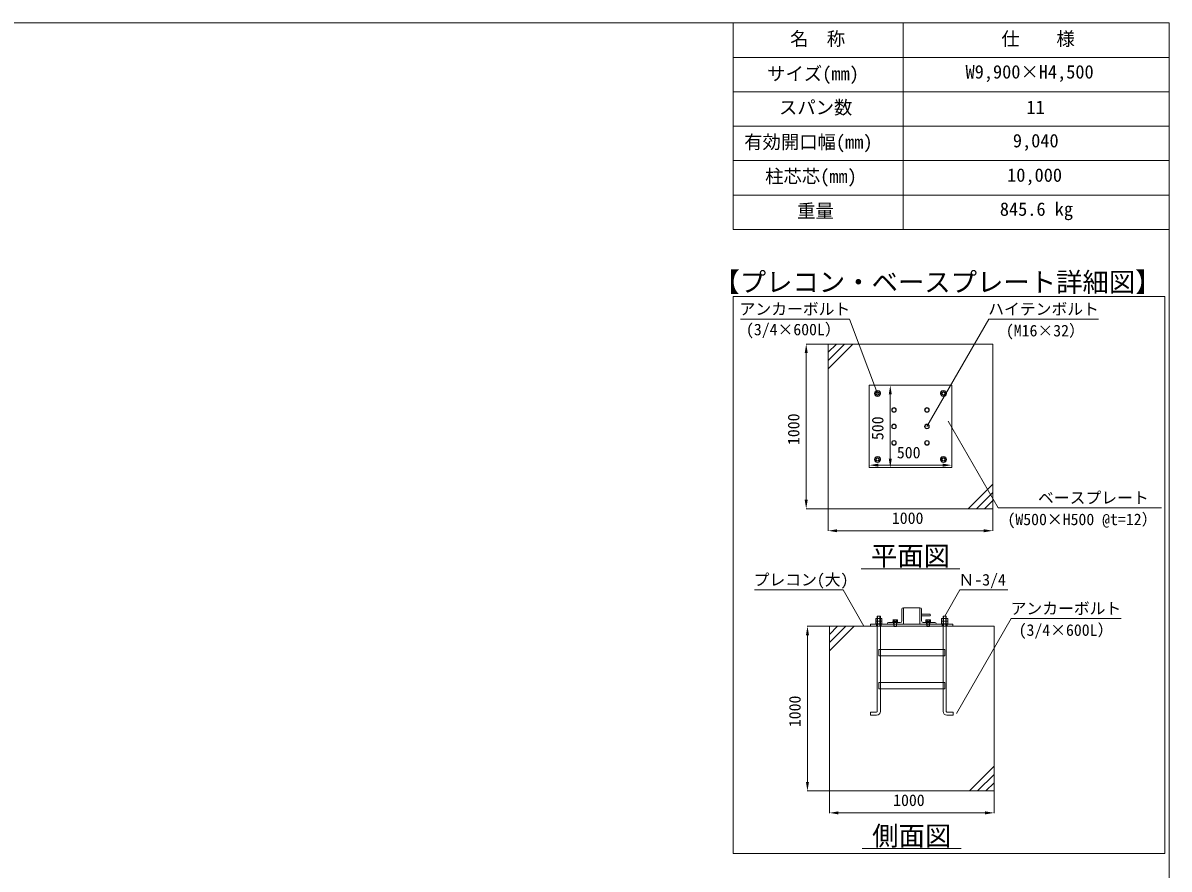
# Model space of a CAD drawing. Units: millimetres, scale not verified. Extents: x 54697 to 74822, y -14438 to 14438.
# Drawn here: x 67867 to 74822, y 9304 to 14438 of the extents above; entities that cross this region are included whole.
import ezdxf
from ezdxf.enums import TextEntityAlignment as Align

# ---------------------------------------------------------------- set-up
doc = ezdxf.new("R2010")
doc.units = ezdxf.units.MM
doc.header["$LTSCALE"] = 38
doc.linetypes.add('DASHED1', pattern=[1.8, 1.2, -0.6])
for name, color, linetype, lineweight in [('0-6_ﾎﾞﾙﾄ類', 2, 'Continuous', 18), ('0-9_基礎工事用PCA大', 7, 'Continuous', 18), ('0-A_図面枠', 7, 'Continuous', 18), ('0-B_寸法', 3, 'Continuous', 18), ('0-D_大型柱', 7, 'Continuous', 18), ('1-6_表', 7, 'Continuous', 18), ('1-9_文字', 7, 'Continuous', 18)]:
    doc.layers.add(name, color=color, linetype=linetype, lineweight=lineweight)
doc.styles.add('ＭＳ ゴシック', font='')
doc.styles.get('ＭＳ ゴシック').set_extended_font_data('MS Gothic')

msp = doc.modelspace()

# ---------------------------------------------------------------- linework, layer by layer
at = {"layer": '0-6_ﾎﾞﾙﾄ類'}
for p, q in [((73051.08, 10810.14), (73051.08, 10824.69)), ((73051.08, 10807.26), (73051.08, 10792.71)), ((73070.13, 10810.14), (73070.13, 10824.69)), ((73070.13, 10807.26), (73070.13, 10792.71)), ((73148.79, 10817.1), (73146.96, 10816.05)), ((73146.96, 10816.05), (73146.96, 10807.29)), ((73174.29, 10807.29), (73146.96, 10807.29)), ((73172.46, 10817.1), (73148.79, 10817.1)), ((73171.86, 10807.11), (73149.36, 10807.11)), ((73152.6, 10778.1), (73152.6, 10800.09)), ((73153.77, 10816.05), (73153.77, 10807.29)), ((73160.49, 10804.11), (73159.41, 10800.09)), ((73161.81, 10804.11), (73160.73, 10800.09)), ((73167.39, 10775.31), (73167.39, 10800.09)), ((73167.45, 10816.05), (73167.45, 10807.29)), ((73168.62, 10778.1), (73168.62, 10800.09)), ((73172.46, 10817.1), (73174.29, 10816.05)), ((73174.29, 10816.05), (73174.29, 10807.29)), ((73348.77, 10817.1), (73346.94, 10816.05)), ((73346.94, 10816.05), (73346.94, 10807.29)), ((73374.27, 10807.29), (73346.94, 10807.29)), ((73372.44, 10817.1), (73348.77, 10817.1)), ((73371.87, 10807.11), (73349.37, 10807.11)), ((73352.61, 10778.1), (73352.61, 10800.09)), ((73353.78, 10816.05), (73353.78, 10807.29)), ((73360.5, 10804.11), (73359.42, 10800.09)), ((73361.82, 10804.11), (73360.74, 10800.09)), ((73367.4, 10775.31), (73367.4, 10800.09)), ((73367.46, 10816.05), (73367.46, 10807.29)), ((73368.6, 10778.1), (73368.6, 10800.09)), ((73372.44, 10817.1), (73374.27, 10816.05)), ((73374.27, 10816.05), (73374.27, 10807.29)), ((73451.1, 10810.14), (73451.1, 10824.69)), ((73451.1, 10807.26), (73451.1, 10792.71)), ((73470.15, 10810.14), (73470.15, 10824.69)), ((73470.15, 10807.26), (73470.15, 10792.71)), ((73168.62, 10778.1), (73167.39, 10775.31)), ((73368.6, 10778.1), (73367.4, 10775.31))]:
    msp.add_line(p, q, dxfattribs=at)
for points in [[(73062.3, 12205.56), (73071.54, 12189.57), (73062.3, 12173.55), (73043.85, 12173.55), (73034.61, 12189.57), (73043.85, 12205.56)], [(73443.84, 12205.56), (73434.6, 12189.57), (73443.84, 12173.55), (73462.32, 12173.55), (73471.56, 12189.57), (73462.32, 12205.56)], [(73146.24, 12101.4), (73139.4, 12089.55), (73146.24, 12077.73), (73159.92, 12077.73), (73166.73, 12089.55), (73159.92, 12101.4)], [(73346.25, 12101.4), (73339.41, 12089.55), (73346.25, 12077.73), (73359.9, 12077.73), (73366.74, 12089.55), (73359.9, 12101.4)], [(73146.24, 12001.38), (73139.4, 11989.56), (73146.24, 11977.71), (73159.92, 11977.71), (73166.73, 11989.56), (73159.92, 12001.38)], [(73346.25, 12001.38), (73339.41, 11989.56), (73346.25, 11977.71), (73359.9, 11977.71), (73366.74, 11989.56), (73359.9, 12001.38)], [(73146.24, 11901.39), (73139.4, 11889.57), (73146.24, 11877.72), (73159.92, 11877.72), (73166.73, 11889.57), (73159.92, 11901.39)], [(73346.25, 11901.39), (73339.41, 11889.57), (73346.25, 11877.72), (73359.9, 11877.72), (73366.74, 11889.57), (73359.9, 11901.39)], [(73062.3, 11773.56), (73071.54, 11789.55), (73062.3, 11805.57), (73043.85, 11805.57), (73034.61, 11789.55), (73043.85, 11773.56)], [(73443.84, 11773.56), (73434.6, 11789.55), (73443.84, 11805.57), (73462.32, 11805.57), (73471.56, 11789.55), (73462.32, 11773.56)], [(73042.14, 10810.14), (73042.14, 10824.69), (73079.1, 10824.69), (73079.1, 10810.14), (73076.61, 10808.7), (73044.6, 10808.7)], [(73042.14, 10807.26), (73042.14, 10792.71), (73079.1, 10792.71), (73079.1, 10807.26), (73076.61, 10808.7), (73044.6, 10808.7)], [(73042.62, 10792.71), (73078.62, 10792.71), (73078.62, 10790.1), (73042.62, 10790.1)], [(73146.6, 10807.11), (73146.6, 10804.11), (73174.62, 10804.11), (73174.62, 10807.11)], [(73174.62, 10804.11), (73146.6, 10804.11), (73146.6, 10800.09), (73174.62, 10800.09)], [(73346.61, 10807.11), (73346.61, 10804.11), (73374.6, 10804.11), (73374.6, 10807.11)], [(73374.6, 10804.11), (73346.61, 10804.11), (73346.61, 10800.09), (73374.6, 10800.09)], [(73442.13, 10810.14), (73442.13, 10824.69), (73479.09, 10824.69), (73479.09, 10810.14), (73476.6, 10808.7), (73444.62, 10808.7)], [(73442.13, 10807.26), (73442.13, 10792.71), (73479.09, 10792.71), (73479.09, 10807.26), (73476.6, 10808.7), (73444.62, 10808.7)], [(73442.61, 10792.71), (73478.61, 10792.71), (73478.61, 10790.1), (73442.61, 10790.1)]]:
    msp.add_lwpolyline(points, close=True, dxfattribs=at)
for points in [[(73167.39, 10775.31), (73153.83, 10775.31), (73153.83, 10800.09)], [(73367.4, 10775.31), (73353.84, 10775.31), (73353.84, 10800.09)], [(73168.62, 10778.1), (73152.6, 10778.1), (73153.83, 10775.31)], [(73368.6, 10778.1), (73352.61, 10778.1), (73353.84, 10775.31)]]:
    msp.add_lwpolyline(points, dxfattribs=at)
for centre, radius in [((73053.06, 12189.57), 15.99), ((73053.06, 12189.57), 9.54), ((73053.06, 12189.57), 8.1), ((73453.08, 12189.57), 15.99), ((73453.08, 12189.57), 9.54), ((73453.08, 12189.57), 8.1), ((73153.08, 12089.55), 14.01), ((73353.06, 12089.55), 14.01), ((73153.08, 12089.55), 11.85), ((73353.06, 12089.55), 11.85), ((73153.08, 11989.56), 14.01), ((73153.08, 11989.56), 11.85), ((73353.06, 11989.56), 14.01), ((73353.06, 11989.56), 11.85), ((73153.08, 11889.57), 14.01), ((73153.08, 11889.57), 11.85), ((73353.06, 11889.57), 14.01), ((73353.06, 11889.57), 11.85), ((73053.06, 11789.55), 15.99), ((73053.06, 11789.55), 9.54), ((73053.06, 11789.55), 8.1), ((73453.08, 11789.55), 15.99), ((73453.08, 11789.55), 9.54), ((73453.08, 11789.55), 8.1)]:
    msp.add_circle(centre, radius, dxfattribs=at)
for centre, radius, start, end in [((73053.06, 12189.57), 18, 122.734, 177.266), ((73053.06, 12189.57), 18, 182.734, 237.266), ((73053.06, 12189.57), 18, 62.734, 117.266), ((73053.06, 12189.57), 18, 242.734, 297.266), ((73053.06, 12189.57), 18, 2.734, 57.266), ((73053.06, 12189.57), 18, 302.734, 357.266), ((73453.08, 12189.57), 18, 122.734, 177.266), ((73453.08, 12189.57), 18, 182.734, 237.266), ((73453.08, 12189.57), 18, 62.734, 117.266), ((73453.08, 12189.57), 18, 242.734, 297.266), ((73453.08, 12189.57), 18, 2.734, 57.266), ((73453.08, 12189.57), 18, 302.734, 357.266), ((73053.06, 11789.55), 18, 122.734, 177.266), ((73053.06, 11789.55), 18, 182.734, 237.266), ((73053.06, 11789.55), 18, 62.734, 117.266), ((73053.06, 11789.55), 18, 242.734, 297.266), ((73053.06, 11789.55), 18, 2.734, 57.266), ((73053.06, 11789.55), 18, 302.734, 357.266), ((73453.08, 11789.55), 18, 122.734, 177.266), ((73453.08, 11789.55), 18, 182.734, 237.266), ((73453.08, 11789.55), 18, 62.734, 117.266), ((73453.08, 11789.55), 18, 242.734, 297.266), ((73453.08, 11789.55), 18, 2.734, 57.266), ((73453.08, 11789.55), 18, 302.734, 357.266), ((73046.61, 10817.88), 8.94, 240, 300), ((73046.61, 10799.52), 8.94, 60, 120), ((73060.62, 10841.16), 32.46, 252.932, 287.068), ((73060.62, 10776.24), 32.46, 72.932, 107.068), ((73074.6, 10817.88), 8.94, 239.975, 300.025), ((73074.6, 10799.52), 8.94, 59.975, 120.025), ((73150.35, 10811.04), 6.06, 55.616, 124.384), ((73149.36, 10807.29), 0.21, 180, 270), ((73160.61, 10794.48), 22.62, 72.412, 107.588), ((73170.87, 10811.04), 6.06, 55.616, 124.384), ((73171.86, 10807.29), 0.21, 270, 0), ((73350.36, 10811.04), 6.06, 55.616, 124.384), ((73349.37, 10807.29), 0.21, 180, 270), ((73360.62, 10794.48), 22.62, 72.412, 107.588), ((73370.85, 10811.04), 6.06, 55.616, 124.384), ((73371.87, 10807.29), 0.21, 270, 0), ((73446.6, 10817.88), 8.94, 240, 300), ((73446.6, 10799.52), 8.94, 60, 120), ((73460.61, 10841.16), 32.46, 252.932, 287.068), ((73460.61, 10776.24), 32.46, 72.932, 107.068), ((73474.62, 10817.88), 8.94, 239.975, 300.025), ((73474.62, 10799.52), 8.94, 59.975, 120.025)]:
    msp.add_arc(centre, radius, start, end, dxfattribs=at)
at = {"layer": '0-9_基礎工事用PCA大'}
for p, q in [((72753.06, 12339.57), (72903.06, 12489.57)), ((72753.06, 12389.55), (72853.08, 12489.57)), ((72753.06, 12439.56), (72803.07, 12489.57)), ((73753.08, 11639.55), (73603.08, 11489.55)), ((73753.08, 11589.57), (73653.06, 11489.55)), ((73753.08, 11539.56), (73703.07, 11489.55)), ((72760.62, 10628.1), (72910.62, 10778.1)), ((72760.62, 10678.11), (72860.61, 10778.1)), ((72760.62, 10728.09), (72810.6, 10778.1)), ((73070.13, 10598.1), (73070.13, 10436.1)), ((73451.1, 10598.1), (73451.1, 10436.1)), ((73070.13, 10398.09), (73070.13, 10261.11)), ((73451.1, 10398.09), (73451.1, 10261.11)), ((73760.61, 9928.11), (73610.61, 9778.11)), ((73760.61, 9878.1), (73660.62, 9778.11)), ((73760.61, 9828.09), (73710.6, 9778.11))]:
    msp.add_line(p, q, dxfattribs=at)
at = {"layer": '0-9_基礎工事用PCA大', "linetype": 'DASHED1'}
for p, q in [((73045.92, 10790.1), (73045.92, 10778.1)), ((73075.62, 10790.1), (73075.62, 10778.1)), ((73152.6, 10790.1), (73152.6, 10778.1)), ((73168.62, 10790.1), (73168.62, 10778.1)), ((73352.61, 10790.1), (73352.61, 10778.1)), ((73368.6, 10790.1), (73368.6, 10778.1)), ((73445.61, 10790.1), (73445.61, 10778.1)), ((73475.61, 10790.1), (73475.61, 10778.1)), ((73070.13, 10636.11), (73070.13, 10598.1)), ((73451.1, 10636.11), (73451.1, 10598.1)), ((73070.13, 10436.1), (73070.13, 10398.09)), ((73451.1, 10436.1), (73451.1, 10398.09))]:
    msp.add_line(p, q, dxfattribs=at)
at = {"layer": '0-9_基礎工事用PCA大'}
for points in [[(72753.06, 11489.55), (73753.08, 11489.55), (73753.08, 12489.57), (72753.06, 12489.57)], [(73003.08, 12239.55), (73503.06, 12239.55), (73503.06, 11739.57), (73003.08, 11739.57)], [(73010.61, 10778.1), (73510.62, 10778.1), (73510.62, 10790.1), (73010.61, 10790.1)], [(72760.62, 9778.11), (73760.61, 9778.11), (73760.61, 10778.1), (72760.62, 10778.1)], [(73060.62, 10636.11), (73460.61, 10636.11), (73460.61, 10598.1), (73060.62, 10598.1)], [(73060.62, 10436.1), (73460.61, 10436.1), (73460.61, 10398.09), (73060.62, 10398.09)]]:
    msp.add_lwpolyline(points, close=True, dxfattribs=at)
for points in [[(73051.08, 10261.14), (73051.08, 10838.1), (73070.13, 10838.1), (73070.13, 10636.11)], [(73051.08, 10775.61), (73053.6, 10778.1), (73053.6, 10838.1), (73067.64, 10838.1), (73067.64, 10778.1), (73070.13, 10775.61)], [(73470.15, 10261.14), (73470.15, 10838.1), (73451.1, 10838.1), (73451.1, 10636.11)], [(73470.15, 10775.61), (73467.63, 10778.1), (73467.63, 10838.1), (73453.59, 10838.1), (73453.59, 10778.1), (73451.1, 10775.61)], [(73047.15, 10238.1), (73010.13, 10238.1), (73010.13, 10257.15), (73047.09, 10257.15)], [(73474.08, 10238.1), (73511.1, 10238.1), (73511.1, 10257.15), (73474.14, 10257.15)]]:
    msp.add_lwpolyline(points, dxfattribs=at)
for centre, radius, start, end in [((73047.09, 10261.14), 3.99, 270, 0), ((73047.15, 10261.11), 23.01, 270, 0), ((73474.08, 10261.11), 23.01, 180, 270), ((73474.14, 10261.14), 3.99, 180, 270)]:
    msp.add_arc(centre, radius, start, end, dxfattribs=at)
at = {"layer": '0-A_図面枠'}
for points in [[(54697.41, 14437.5), (74822.4, 14437.5), (74822.4, 562.5), (54697.41, 562.5)], [(72177.6, 12777.39), (74797.53, 12777.39), (74797.53, 9398.85), (72177.6, 9398.85)]]:
    msp.add_lwpolyline(points, close=True, dxfattribs=at)
at = {"layer": '0-B_寸法'}
for p, q in [((72752.07, 12489.57), (72619.26, 12489.57)), ((72620.28, 12434.55), (72620.28, 11544.57)), ((73004.07, 12239.55), (73131.39, 12239.55)), ((73130.37, 12184.56), (73130.37, 11794.56)), ((73003.08, 11740.56), (73003.08, 11755.56)), ((73058.07, 11754.57), (73448.07, 11754.57)), ((73119.06, 11739.57), (73131.39, 11739.57)), ((72752.07, 11489.55), (72619.26, 11489.55)), ((72753.06, 11488.56), (72753.06, 11355.75)), ((73753.08, 11488.56), (73753.08, 11355.75)), ((72808.08, 11356.74), (73698.06, 11356.74)), ((72759.6, 10778.1), (72626.82, 10778.1)), ((72627.81, 10723.11), (72627.81, 9833.1)), ((72759.6, 9778.11), (72626.82, 9778.11)), ((72760.62, 9777.09), (72760.62, 9644.28)), ((73760.61, 9777.09), (73760.61, 9644.28)), ((72815.61, 9645.3), (73705.62, 9645.3))]:
    msp.add_line(p, q, dxfattribs=at)
at = {"layer": '0-B_寸法', "color": 91}
for points in [[(72611.1, 12434.55), (72620.28, 12489.57), (72629.43, 12434.55)], [(73121.22, 12184.56), (73130.37, 12239.55), (73139.55, 12184.56)], [(73058.07, 11763.72), (73003.08, 11754.57), (73058.07, 11745.39)], [(73121.22, 11794.56), (73130.37, 11739.57), (73139.55, 11794.56)], [(73448.07, 11763.72), (73503.06, 11754.57), (73448.07, 11745.39)], [(72611.1, 11544.57), (72620.28, 11489.55), (72629.43, 11544.57)], [(72808.08, 11365.92), (72753.06, 11356.74), (72808.08, 11347.59)], [(73698.06, 11365.92), (73753.08, 11356.74), (73698.06, 11347.59)], [(72618.63, 10723.11), (72627.81, 10778.1), (72636.99, 10723.11)], [(72618.63, 9833.1), (72627.81, 9778.11), (72636.99, 9833.1)], [(72815.61, 9654.45), (72760.62, 9645.3), (72815.61, 9636.12)], [(73705.62, 9654.45), (73760.61, 9645.3), (73705.62, 9636.12)]]:
    msp.add_solid(points, dxfattribs=at)
at = {"layer": '0-D_大型柱'}
for p, q in [((73200.6, 10880.1), (73200.6, 10810.11)), ((73310.61, 10890.09), (73210.62, 10890.09)), ((73320.6, 10880.1), (73320.6, 10810.11)), ((73190.61, 10800.09), (73120.62, 10800.09)), ((73310.61, 10790.1), (73210.62, 10790.1)), ((73330.62, 10800.09), (73400.61, 10800.09))]:
    msp.add_line(p, q, dxfattribs=at)
at = {"layer": '0-D_大型柱', "linetype": 'DASHED1'}
for p, q in [((73150.62, 10800.09), (73150.62, 10790.1)), ((73170.6, 10800.09), (73170.6, 10790.1)), ((73350.6, 10800.09), (73350.6, 10790.1)), ((73370.61, 10800.09), (73370.61, 10790.1))]:
    msp.add_line(p, q, dxfattribs=at)
at = {"layer": '0-D_大型柱'}
for points in [[(73110.6, 10790.1), (73210.62, 10790.1), (73210.62, 10890.09)], [(73410.6, 10790.1), (73310.61, 10790.1), (73310.61, 10890.09)], [(73369.62, 10850.1), (73320.6, 10850.1), (73320.6, 10840.11), (73369.62, 10840.11)]]:
    msp.add_lwpolyline(points, dxfattribs=at)
for centre, radius, start, end in [((73210.62, 10880.1), 9.99, 90, 180), ((73310.61, 10880.1), 9.99, 0, 90), ((73120.62, 10790.1), 9.99, 90, 180), ((73190.61, 10810.11), 9.99, 270, 0), ((73330.62, 10810.11), 9.99, 180, 270), ((73369.62, 10845.09), 5.01, 270, 90), ((73400.61, 10790.1), 9.99, 0, 90)]:
    msp.add_arc(centre, radius, start, end, dxfattribs=at)
at = {"layer": '1-6_表'}
for p, q in [((72177.6, 14437.5), (74822.4, 14437.5)), ((72177.6, 14437.5), (72177.6, 13184.7)), ((73207.68, 14437.5), (73207.68, 13184.7)), ((74822.4, 14437.5), (74822.4, 13184.7)), ((72177.6, 14228.7), (74822.4, 14228.7)), ((72177.6, 14019.9), (74822.4, 14019.9)), ((72177.6, 13811.1), (74822.4, 13811.1)), ((72177.6, 13602.3), (74822.4, 13602.3)), ((72177.6, 13393.5), (74822.4, 13393.5)), ((72177.6, 13184.7), (74822.4, 13184.7))]:
    msp.add_line(p, q, dxfattribs=at)
at = {"layer": '1-9_文字'}
for p, q in [((72220.71, 12640.23), (72882.24, 12640.23)), ((72882.6, 12640.23), (72882.24, 12640.23)), ((73053.06, 12189.57), (72882.6, 12640.23)), ((73353.06, 11989.56), (73728.75, 12640.23)), ((73728.75, 12640.23), (73729.11, 12640.23)), ((73729.11, 12640.23), (74393.19, 12640.23)), ((73481.73, 12022.17), (73786.02, 11495.13)), ((73786.02, 11495.13), (73786.38, 11495.13)), ((73786.38, 11495.13), (74776.02, 11495.13)), ((72953.07, 11126.61), (73553.07, 11126.61)), ((72306.54, 10997.91), (72843.63, 10997.91)), ((72843.99, 10997.91), (72843.63, 10997.91)), ((72970.89, 10778.1), (72843.99, 10997.91)), ((73460.61, 10838.1), (73552.89, 10997.91)), ((73552.89, 10997.91), (73553.25, 10997.91)), ((73553.25, 10997.91), (73843.17, 10997.91)), ((73531.8, 10247.94), (73864.2, 10823.64)), ((73864.2, 10823.64), (73864.56, 10823.64)), ((73864.56, 10823.64), (74531.61, 10823.64)), ((72960.6, 9428.1), (73560.6, 9428.1))]:
    msp.add_line(p, q, dxfattribs=at)

# ---------------------------------------------------------------- texts
at = {"layer": '0-B_寸法', "style": 'ＭＳ ゴシック'}
for s, p in [('1000', (72599.88, 11876.64)), ('500', (73109.97, 11906.88)), ('1000', (72607.41, 10165.17))]:
    msp.add_text(s, height=70.38, rotation=90, dxfattribs=at).set_placement(p, align=Align.BOTTOM_LEFT)
for s, p in [('500', (73170.39, 11774.97)), ('1000', (73140.15, 11377.14)), ('1000', (73147.68, 9665.7))]:
    msp.add_text(s, height=70.38, dxfattribs=at).set_placement(p, align=Align.BOTTOM_LEFT)
at = {"layer": '1-6_表', "style": 'ＭＳ ゴシック'}
for s, p in [('名\u3000称', (72522.36, 14276.49)), ('仕\u3000\u3000様', (73804.71, 14275.74)), ('サイズ(mm)', (72383.43, 14064.48)), ('W9,900×H4,500', (73587.21, 14075.61)), ('スパン数', (72454.86, 13859.37)), ('11', (73956.96, 13860.87)), ('有効開口幅(mm)', (72243.81, 13649.85)), ('9,040', (73874.4, 13658.01)), ('柱芯芯(mm)', (72370.83, 13441.77)), ('10,000', (73839.57, 13449.21)), ('重量', (72565.11, 13231.74)), ('845.6 kg', (73795.32, 13242.87))]:
    msp.add_text(s, height=81.64, dxfattribs=at).set_placement(p, align=Align.BOTTOM_LEFT)
at = {"layer": '1-9_文字', "style": 'ＭＳ ゴシック'}
for s, height, p in [('【プレコン・ベースプレート詳細図】 ', 117.3, (72056.94, 12771.39)), ('アンカーボルト', 70.38, (72215.61, 12645.63)), ('ハイテンボルト', 70.38, (73724.58, 12645.63)), ('(3/4×600L）', 70.38, (72254.7, 12521.46)), ('(M16×32）', 70.38, (73831.98, 12514.65)), ('   \u3000ベースプレート\u3000\u3000\u3000', 70.38, (73787.37, 11500.53)), ('(W500×H500 @t=12）', 70.38, (73841.67, 11369.52)), ('平面図', 117.3, (73013.07, 11110.62)), ('プレコン(大)', 70.38, (72300.99, 11003.31)), ('Ｎ-3/4', 70.38, (73544.43, 11003.31)), ('アンカーボルト\u3000', 70.38, (73860.45, 10829.04)), ('(3/4×600L）', 70.38, (73909.44, 10698.06)), ('側面図', 117.3, (73020.6, 9412.11))]:
    msp.add_text(s, height=height, dxfattribs=at).set_placement(p, align=Align.BOTTOM_LEFT)

doc.saveas('drawing.dxf')
